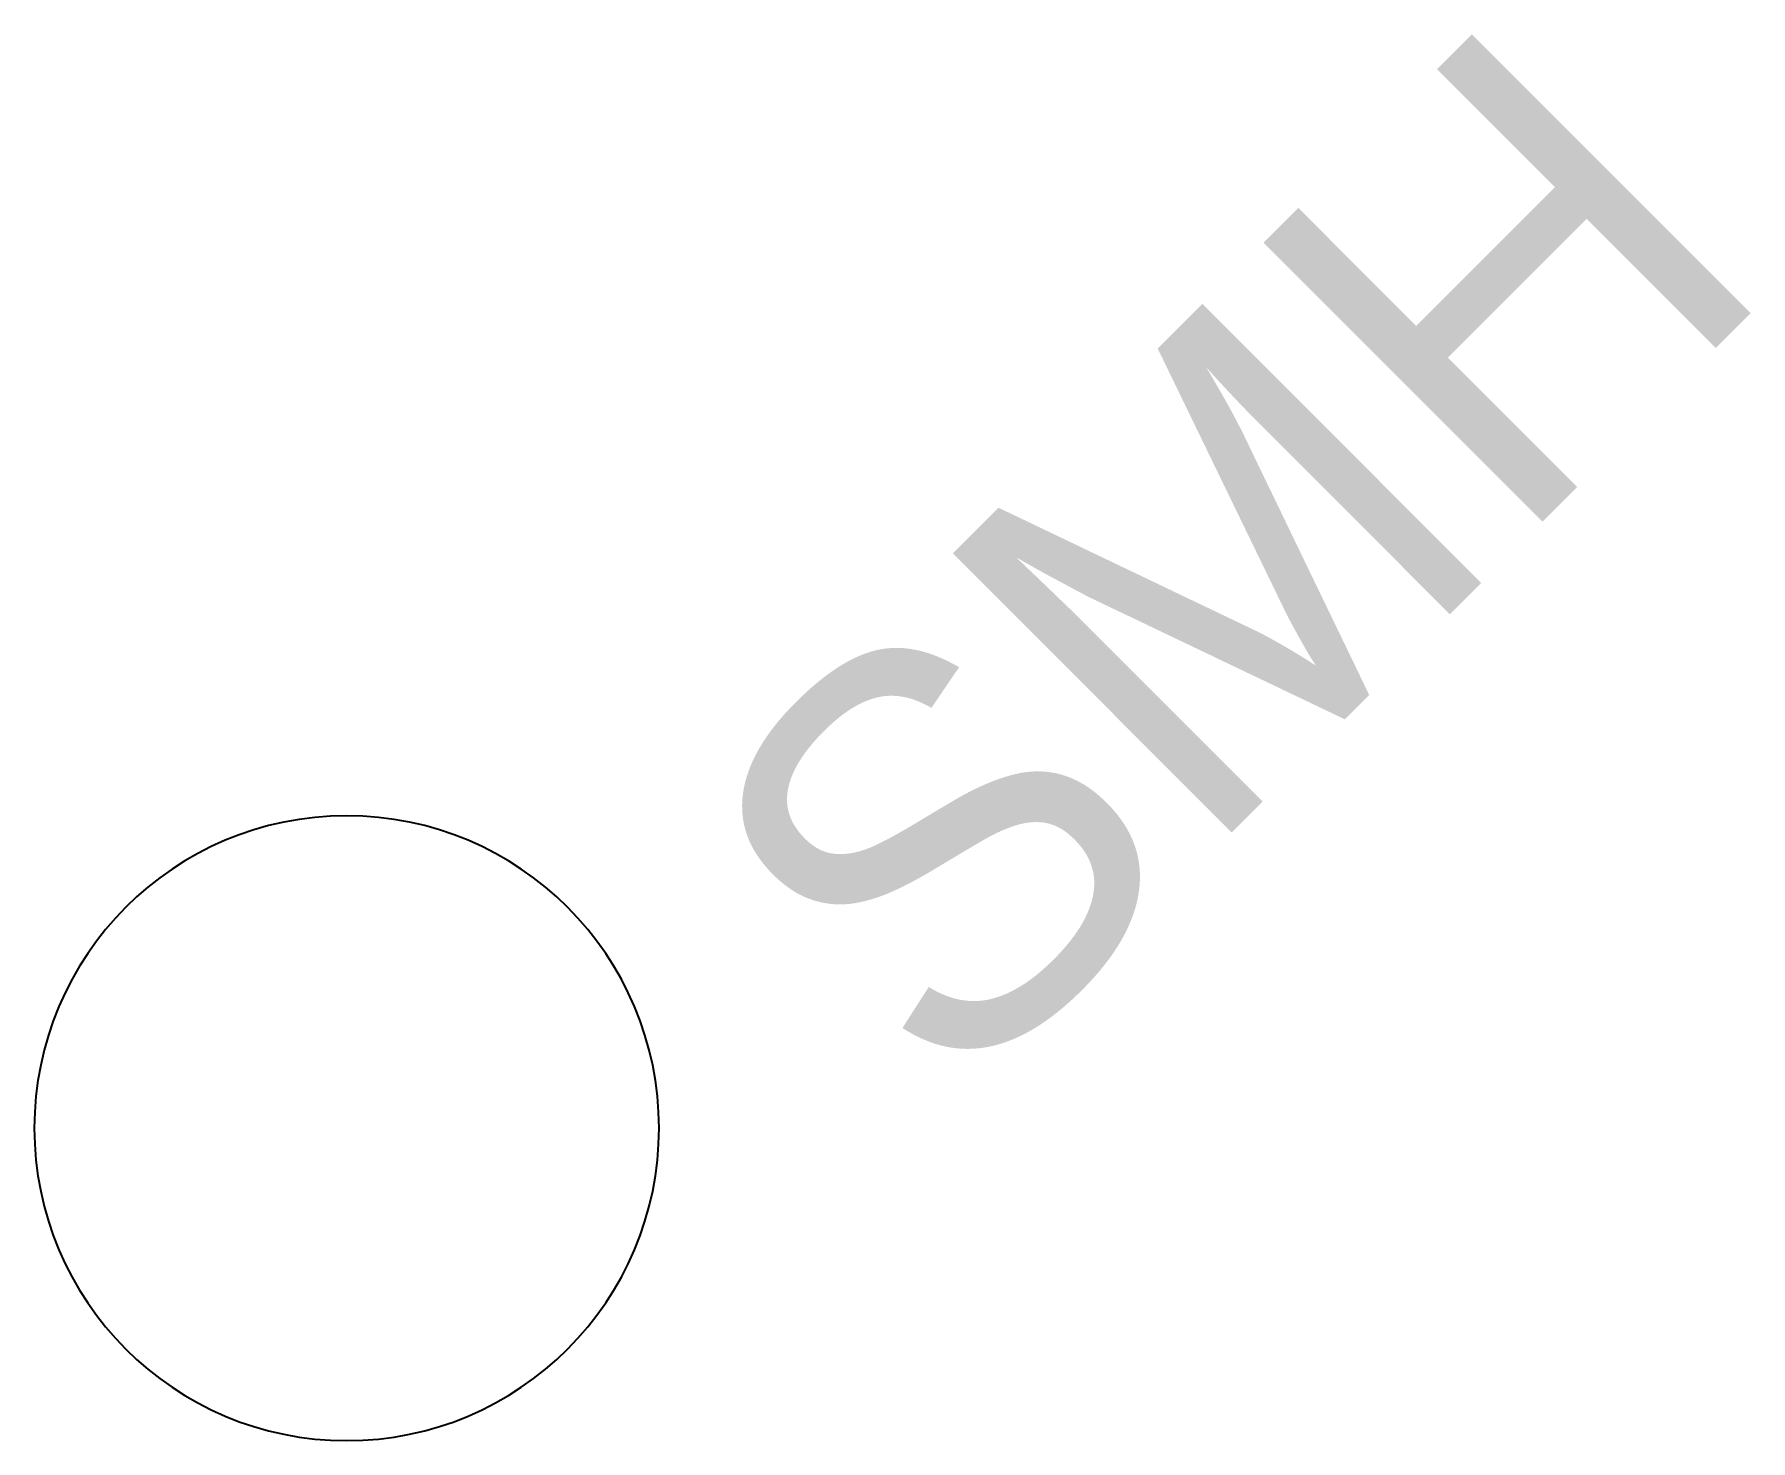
# Model space of a CAD drawing. Extents: x -0.32 to 1.42, y -0.32 to 1.11.
import ezdxf

# ---------------------------------------------------------------- set-up
doc = ezdxf.new("R2010")
doc.units = 0
doc.header["$MEASUREMENT"] = 0
doc.layers.add('CELL_SM_SEWERMANHOLE', color=7, linetype='Continuous')

msp = doc.modelspace()

# ---------------------------------------------------------------- linework, layer by layer
at = {"layer": 'CELL_SM_SEWERMANHOLE', "color": 62}
for start, end in [(90, 180), (360, 90), (180, 270), (270, 360)]:
    msp.add_arc((-0.000325, 0.000408), 0.3168, start, end, dxfattribs=at)

# ---------------------------------------------------------------- texts
msp.add_text('SMH', height=0.399996, rotation=45, dxfattribs=at).set_placement((0.614, 0.017))

doc.saveas('drawing.dxf')
